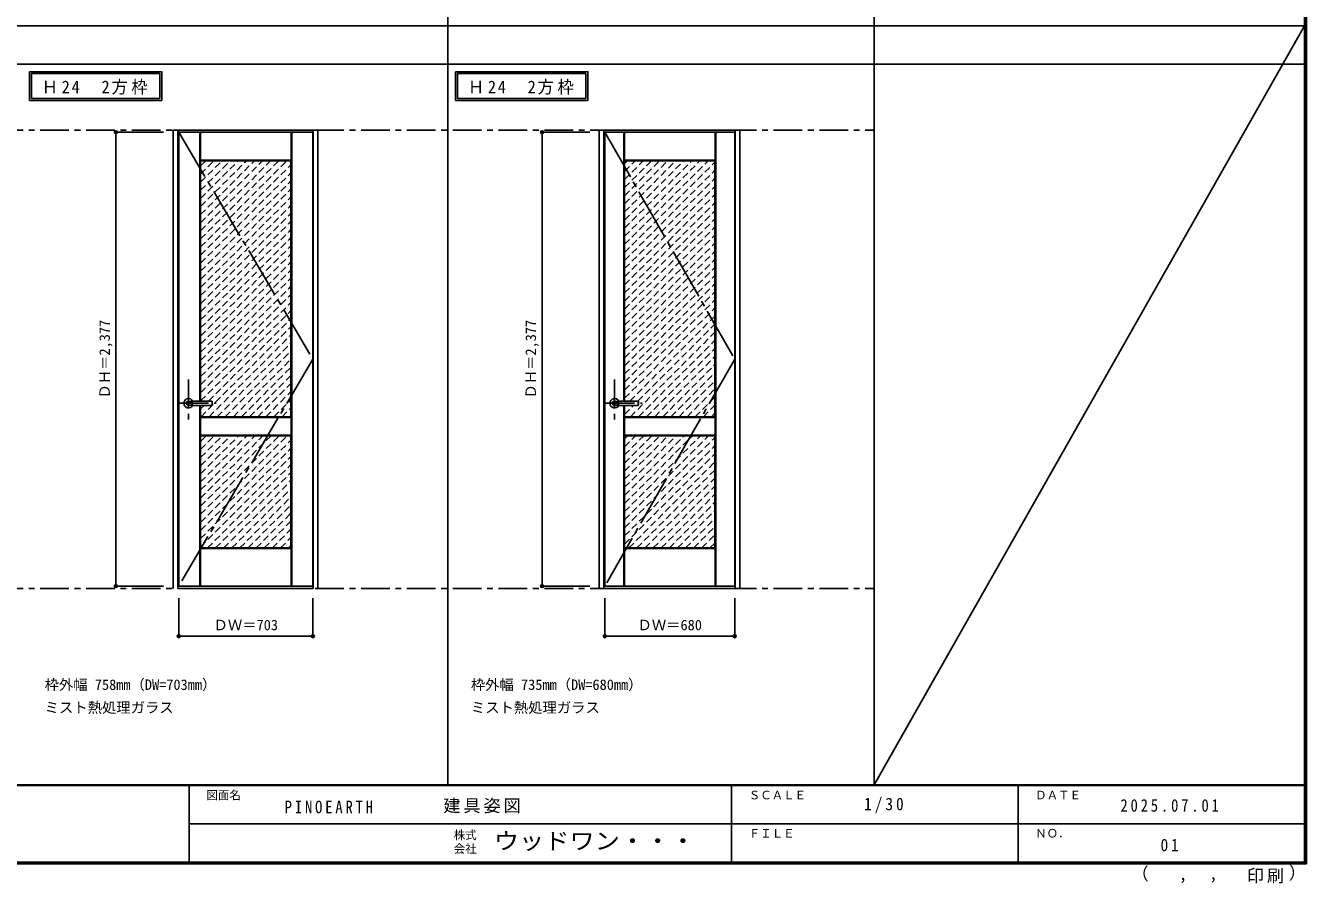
# Model space of a CAD drawing. Units: millimetres, scale not verified. Extents: x -6000 to 5700, y -4307 to 4260.
# Drawn here: x -1007 to 5700, y -4307 to 186 of the extents above; entities that cross this region are included whole.
import ezdxf
from ezdxf.enums import TextEntityAlignment as Align

# ---------------------------------------------------------------- set-up
doc = ezdxf.new("R2010")
doc.units = ezdxf.units.MM
doc.header["$LTSCALE"] = 30
doc.header["$PDMODE"] = 32
doc.header["$PDSIZE"] = 15
for name, pattern in [('CHAIN1', [8, 5, -1, 1, -1]), ('CHAIN2', [12, 9, -1, 1, -1]), ('DASHED1', [1.8, 1.2, -0.6])]:
    doc.linetypes.add(name, pattern=pattern)
for name, color, linetype in [('0-1_通り芯', 4, 'CHAIN1'), ('0-2_扉', 3, 'Continuous'), ('0-3_仕上げ', 7, 'Continuous'), ('0-4_枠', 3, 'Continuous'), ('0-5_レバー', 3, 'Continuous'), ('0-7_', 7, 'CHAIN2'), ('0-A_文字', 7, 'Continuous'), ('0-B_寸法', 7, 'Continuous'), ('0-C_ハッチ', 4, 'DASHED1'), ('F-1_枠', 6, 'Continuous'), ('F-A_文字', 7, 'Continuous')]:
    doc.layers.add(name, color=color, linetype=linetype)
doc.styles.add('ＭＳ ゴシック', font='')
doc.styles.get('ＭＳ ゴシック').set_extended_font_data('MS Gothic')

msp = doc.modelspace()

# ---------------------------------------------------------------- linework, layer by layer
at = {"layer": '0-1_通り芯', "color": 7}
for p, q in [((-5490, -362.5), (3436.4, -362.5)), ((-5490, -2762.5), (3436.4, -2762.5))]:
    msp.add_line(p, q, dxfattribs=at)
at = {"layer": '0-1_通り芯'}
for p, q in [((-154.2, -1668), (-154.2, -1878)), ((2077.4, -1668), (2077.4, -1878)), ((-199.2, -1792), (-9.2, -1792)), ((2032.4, -1792), (2222.4, -1792))]:
    msp.add_line(p, q, dxfattribs=at)
at = {"layer": '0-2_扉'}
for p, q in [((-205.2, -372.5), (497.8, -372.5)), ((-205.2, -2749.5), (-205.2, -372.5)), ((497.8, -2749.5), (497.8, -372.5)), ((2026.4, -372.5), (2706.4, -372.5)), ((2026.4, -2749.5), (2026.4, -372.5)), ((2706.4, -2749.5), (2706.4, -372.5)), ((-205.2, -2749.5), (497.8, -2749.5)), ((2026.4, -2749.5), (2706.4, -2749.5))]:
    msp.add_line(p, q, dxfattribs=at)
at = {"layer": '0-3_仕上げ'}
for p, q in [((-94.2, -1780.5), (-94.2, -372.5)), ((-91.2, -518.5), (-91.2, -372.5)), ((383.8, -518.5), (383.8, -372.5)), ((386.8, -2749.5), (386.8, -372.5)), ((2125.9, -1780.5), (2125.9, -372.5)), ((2127.4, -520), (2127.4, -372.5)), ((2128.9, -518.5), (2128.9, -372.5)), ((2603.9, -518.5), (2603.9, -372.5)), ((2606.9, -2749.5), (2606.9, -372.5)), ((-91.2, -518.5), (-92.7, -520)), ((383.8, -518.5), (-91.2, -518.5)), ((383.8, -518.5), (385.3, -520)), ((2128.9, -518.5), (2127.4, -520)), ((2129.9, -522.5), (2127.4, -520)), ((2128.9, -518.5), (2603.9, -518.5)), ((2603.9, -518.5), (2605.4, -520)), ((-94.2, -2749.5), (-94.2, -1803.5)), ((2125.9, -2749.5), (2125.9, -1803.5)), ((-91.2, -1866.5), (-92.7, -1865)), ((-91.2, -1958.5), (-91.2, -1866.5)), ((383.8, -1866.5), (-91.2, -1866.5)), ((382.8, -1862.5), (385.3, -1865)), ((383.8, -1866.5), (385.3, -1865)), ((383.8, -1958.5), (383.8, -1866.5)), ((385.3, -1960), (385.3, -1865)), ((2127.4, -1960), (2127.4, -1865)), ((2128.9, -1958.5), (2128.9, -1866.5)), ((2602.9, -1862.5), (2605.4, -1865)), ((2603.9, -1866.5), (2605.4, -1865)), ((2603.9, -1958.5), (2603.9, -1866.5)), ((2605.4, -1960), (2605.4, -1865)), ((-91.2, -1958.5), (-92.7, -1960)), ((-91.2, -1958.5), (383.8, -1958.5)), ((2128.9, -1958.5), (2127.4, -1960)), ((2129.9, -1962.5), (2127.4, -1960)), ((2128.9, -1958.5), (2603.9, -1958.5)), ((2605.4, -1960), (2602.9, -1962.5)), ((2603.9, -1958.5), (2605.4, -1960)), ((-90.2, -2549.5), (-92.7, -2552)), ((-91.2, -2553.5), (-92.7, -2552)), ((-92.7, -2749.5), (-92.7, -2552)), ((-91.2, -2749.5), (-91.2, -2553.5)), ((-91.2, -2553.5), (383.8, -2553.5)), ((382.8, -2549.5), (385.3, -2552)), ((383.8, -2553.5), (385.3, -2552)), ((383.8, -2749.5), (383.8, -2553.5)), ((385.3, -2749.5), (385.3, -2552)), ((2129.9, -2549.5), (2127.4, -2552)), ((2128.9, -2553.5), (2127.4, -2552)), ((2127.4, -2749.5), (2127.4, -2552)), ((2128.9, -2749.5), (2128.9, -2553.5)), ((2602.9, -2549.5), (2605.4, -2552)), ((2603.9, -2749.5), (2603.9, -2553.5)), ((2605.4, -2749.5), (2605.4, -2552))]:
    msp.add_line(p, q, dxfattribs=at)
at = {"layer": '0-3_仕上げ', "color": 3}
for p, q in [((382.8, -522.5), (-90.2, -522.5)), ((-90.2, -1780.5), (-90.2, -522.5)), ((382.8, -1862.5), (382.8, -522.5)), ((2602.9, -522.5), (2129.9, -522.5)), ((2129.9, -1780.5), (2129.9, -522.5)), ((2602.9, -1862.5), (2602.9, -522.5)), ((-90.2, -1862.5), (-90.2, -1803.5)), ((2129.9, -1862.5), (2129.9, -1803.5)), ((382.8, -1862.5), (-90.2, -1862.5)), ((2602.9, -1862.5), (2129.9, -1862.5)), ((-90.2, -1962.5), (382.8, -1962.5)), ((-90.2, -2549.5), (-90.2, -1962.5)), ((382.8, -2549.5), (382.8, -1962.5)), ((2129.9, -1962.5), (2602.9, -1962.5)), ((2129.9, -2549.5), (2129.9, -1962.5)), ((2602.9, -2549.5), (2602.9, -1962.5)), ((-90.2, -2549.5), (382.8, -2549.5)), ((2129.9, -2549.5), (2602.9, -2549.5))]:
    msp.add_line(p, q, dxfattribs=at)
at = {"layer": '0-3_仕上げ'}
for points in [[(-90.2, -522.5), (-92.7, -520), (-92.7, -372.5)], [(382.8, -522.5), (385.3, -520), (385.3, -372.5)], [(2602.9, -522.5), (2605.4, -520), (2605.4, -372.5)], [(-90.2, -1962.5), (-92.7, -1960), (-92.7, -1865), (-90.2, -1862.5)], [(2603.9, -1866.5), (2128.9, -1866.5), (2127.4, -1865), (2129.9, -1862.5)], [(383.8, -1958.5), (385.3, -1960), (382.8, -1962.5)], [(2128.9, -2553.5), (2603.9, -2553.5), (2605.4, -2552)]]:
    msp.add_lwpolyline(points, dxfattribs=at)
at = {"layer": '0-4_枠'}
for p, q in [((-234.2, -362.5), (523.8, -362.5)), ((-234.2, -2762.5), (-234.2, -362.5)), ((-210.2, -2762.5), (-210.2, -362.5)), ((499.8, -2762.5), (499.8, -362.5)), ((523.8, -2762.5), (523.8, -362.5)), ((1997.4, -362.5), (2732.4, -362.5)), ((1997.4, -2762.5), (1997.4, -362.5)), ((2021.4, -2762.5), (2021.4, -362.5)), ((2708.4, -2762.5), (2708.4, -362.5)), ((2732.4, -2762.5), (2732.4, -362.5)), ((-210.2, -2762.5), (499.8, -2762.5)), ((2021.4, -2762.5), (2708.4, -2762.5))]:
    msp.add_line(p, q, dxfattribs=at)
at = {"layer": '0-5_レバー'}
for p, q in [((-154.2, -1782.5), (-135.2, -1782.5)), ((-154.2, -1801.5), (-135.2, -1801.5)), ((-135.2, -1781.5), (-134.2, -1780.5)), ((-135.2, -1802.5), (-135.2, -1781.5)), ((-135.2, -1802.5), (-134.2, -1803.5)), ((-134.2, -1780.5), (-30.2, -1780.5)), ((-30.2, -1803.5), (-134.2, -1803.5)), ((-29.2, -1781.5), (-30.2, -1780.5)), ((-29.2, -1802.5), (-30.2, -1803.5)), ((-29.2, -1802.5), (-29.2, -1781.5)), ((2077.4, -1782.5), (2096.4, -1782.5)), ((2077.4, -1801.5), (2096.4, -1801.5)), ((2096.4, -1781.5), (2097.4, -1780.5)), ((2096.4, -1802.5), (2096.4, -1781.5)), ((2096.4, -1802.5), (2097.4, -1803.5)), ((2097.4, -1780.5), (2201.4, -1780.5)), ((2201.4, -1803.5), (2097.4, -1803.5)), ((2202.4, -1781.5), (2201.4, -1780.5)), ((2202.4, -1802.5), (2201.4, -1803.5)), ((2202.4, -1802.5), (2202.4, -1781.5))]:
    msp.add_line(p, q, dxfattribs=at)
at = {"layer": '0-5_レバー', "color": 4}
for p, q in [((-134.2, -1803.5), (-134.2, -1780.5)), ((-30.2, -1780.5), (-30.2, -1803.5)), ((2097.4, -1803.5), (2097.4, -1780.5)), ((2201.4, -1780.5), (2201.4, -1803.5))]:
    msp.add_line(p, q, dxfattribs=at)
for centre, radius, start, end in [((-154.2, -1792), 24.55, 27.93255, 332.06745), ((-154.2, -1792), 11, 59.72736, 300.27264), ((2077.4, -1792), 24.55, 27.93255, 332.06745), ((2077.4, -1792), 11, 59.72736, 300.27264)]:
    msp.add_arc(centre, radius, start, end, dxfattribs=at)
at = {"layer": '0-5_レバー'}
for centre in [(-154.2, -1792), (2077.4, -1792)]:
    msp.add_arc(centre, 9.5, 90, 270, dxfattribs=at)
at = {"layer": '0-7_'}
for p, q in [((-205.2, -372.5), (497.8, -1561)), ((2026.4, -372.5), (2706.4, -1561)), ((497.8, -1561), (-205.2, -2749.5)), ((2706.4, -1561), (2026.4, -2749.5))]:
    msp.add_line(p, q, dxfattribs=at)
at = {"layer": '0-A_文字'}
for p, q in [((-986.8, -55.5), (-986.8, -205.5)), ((-976.8, -65.5), (-976.8, -195.5)), ((-976.8, -65.5), (-304.18, -65.5)), ((-304.18, -65.5), (-304.18, -195.5)), ((1244.8, -55.5), (1244.8, -205.5)), ((1254.8, -65.5), (1254.8, -195.5)), ((1254.8, -65.5), (1927.42, -65.5)), ((1927.42, -65.5), (1927.42, -195.5)), ((-976.8, -195.5), (-304.18, -195.5)), ((1254.8, -195.5), (1927.42, -195.5)), ((-986.8, -205.5), (-294.18, -205.5)), ((1244.8, -205.5), (1937.42, -205.5))]:
    msp.add_line(p, q, dxfattribs=at)
for points in [[(-986.8, -55.5), (-294.18, -55.5), (-294.18, -205.5)], [(1244.8, -55.5), (1937.42, -55.5), (1937.42, -205.5)]]:
    msp.add_lwpolyline(points, dxfattribs=at)
at = {"layer": '0-B_寸法', "color": 4}
for p, q in [((-534.2, -372.5), (-284.2, -372.5)), ((-534.2, -372.5), (-534.2, -2749.5)), ((1697.4, -372.5), (1947.4, -372.5)), ((1697.4, -372.5), (1697.4, -2749.5)), ((-534.2, -2749.5), (-284.2, -2749.5)), ((1697.4, -2749.5), (1947.4, -2749.5)), ((-205.2, -3012.5), (-205.2, -2812.5)), ((497.8, -3012.5), (497.8, -2812.5)), ((2026.4, -3012.5), (2026.4, -2812.5)), ((2706.4, -3012.5), (2706.4, -2812.5)), ((-205.2, -3012.5), (497.8, -3012.5)), ((2026.4, -3012.5), (2706.4, -3012.5))]:
    msp.add_line(p, q, dxfattribs=at)
at = {"layer": '0-B_寸法'}
for p in [(-534.2, -372.5), (1697.4, -372.5), (-534.2, -2749.5), (1697.4, -2749.5), (-205.2, -3012.5), (497.8, -3012.5), (2026.4, -3012.5), (2706.4, -3012.5)]:
    msp.add_point(p, dxfattribs=at)
at = {"layer": '0-C_ハッチ'}
for p, q in [((-90.2, -931.01), (318.31, -522.5)), ((-90.2, -973.44), (360.74, -522.5)), ((-90.2, -549.18), (-63.52, -522.5)), ((-90.2, -888.59), (275.89, -522.5)), ((-90.2, -846.16), (233.46, -522.5)), ((-90.2, -803.73), (191.03, -522.5)), ((-90.2, -761.31), (148.61, -522.5)), ((-90.2, -718.88), (106.18, -522.5)), ((-90.2, -676.46), (63.76, -522.5)), ((-90.2, -634.03), (21.33, -522.5)), ((-90.2, -591.6), (-21.1, -522.5)), ((2129.9, -959.51), (2566.91, -522.5)), ((2129.9, -917.09), (2524.49, -522.5)), ((2129.9, -535.25), (2142.65, -522.5)), ((2129.9, -874.66), (2482.06, -522.5)), ((2129.9, -832.23), (2439.63, -522.5)), ((2129.9, -789.81), (2397.21, -522.5)), ((2129.9, -747.38), (2354.78, -522.5)), ((2129.9, -704.95), (2312.35, -522.5)), ((2129.9, -662.53), (2269.93, -522.5)), ((2129.9, -620.1), (2227.5, -522.5)), ((2129.9, -577.68), (2185.08, -522.5)), ((2129.9, -1001.94), (2602.9, -528.94)), ((-90.2, -1015.87), (382.8, -542.87)), ((-90.2, -1058.29), (382.8, -585.29)), ((2129.9, -1044.37), (2602.9, -571.37)), ((-90.2, -1100.72), (382.8, -627.72)), ((-90.2, -1143.15), (382.8, -670.15)), ((2129.9, -1086.79), (2602.9, -613.79)), ((2129.9, -1129.22), (2602.9, -656.22)), ((-90.2, -1185.57), (382.8, -712.57)), ((2129.9, -1171.65), (2602.9, -698.65)), ((-90.2, -1228), (382.8, -755)), ((-90.2, -1270.42), (382.8, -797.42)), ((2129.9, -1214.07), (2602.9, -741.07)), ((2129.9, -1256.5), (2602.9, -783.5)), ((-90.2, -1312.85), (382.8, -839.85)), ((2129.9, -1298.92), (2602.9, -825.92)), ((2129.9, -1341.35), (2602.9, -868.35)), ((-90.2, -1355.28), (382.8, -882.28)), ((-90.2, -1397.7), (382.8, -924.7)), ((2129.9, -1383.78), (2602.9, -910.78)), ((-90.2, -1440.13), (382.8, -967.13)), ((2129.9, -1426.2), (2602.9, -953.2)), ((2129.9, -1468.63), (2602.9, -995.63)), ((-90.2, -1482.56), (382.8, -1009.56)), ((-90.2, -1524.98), (382.8, -1051.98)), ((2129.9, -1511.06), (2602.9, -1038.06)), ((-90.2, -1567.41), (382.8, -1094.41)), ((-90.2, -1609.84), (382.8, -1136.84)), ((2129.9, -1553.48), (2602.9, -1080.48)), ((2129.9, -1595.91), (2602.9, -1122.91)), ((-90.2, -1652.26), (382.8, -1179.26)), ((2129.9, -1638.34), (2602.9, -1165.34)), ((-90.2, -1694.69), (382.8, -1221.69)), ((-90.2, -1737.12), (382.8, -1264.12)), ((2129.9, -1680.76), (2602.9, -1207.76)), ((2129.9, -1723.19), (2602.9, -1250.19)), ((-90.2, -1779.54), (382.8, -1306.54)), ((2129.9, -1765.61), (2602.9, -1292.61)), ((2157.44, -1780.5), (2602.9, -1335.04)), ((-88.31, -1862.5), (382.8, -1391.39)), ((-48.73, -1780.5), (382.8, -1348.97)), ((2199.87, -1780.5), (2602.9, -1377.47)), ((-45.88, -1862.5), (382.8, -1433.82)), ((2160.29, -1862.5), (2602.9, -1419.89)), ((2202.72, -1862.5), (2602.9, -1462.32)), ((-3.45, -1862.5), (382.8, -1476.25)), ((38.97, -1862.5), (382.8, -1518.67)), ((2245.15, -1862.5), (2602.9, -1504.75)), ((81.4, -1862.5), (382.8, -1561.1)), ((123.83, -1862.5), (382.8, -1603.53)), ((2287.57, -1862.5), (2602.9, -1547.17)), ((2330, -1862.5), (2602.9, -1589.6)), ((166.25, -1862.5), (382.8, -1645.95)), ((2372.43, -1862.5), (2602.9, -1632.03)), ((2414.85, -1862.5), (2602.9, -1674.45)), ((208.68, -1862.5), (382.8, -1688.38)), ((251.11, -1862.5), (382.8, -1730.81)), ((2457.28, -1862.5), (2602.9, -1716.88)), ((-90.2, -1821.97), (-71.73, -1803.5)), ((293.53, -1862.5), (382.8, -1773.23)), ((2129.9, -1850.47), (2176.87, -1803.5)), ((2129.9, -1808.04), (2134.44, -1803.5)), ((2499.71, -1862.5), (2602.9, -1759.31)), ((2542.13, -1862.5), (2602.9, -1801.73)), ((335.96, -1862.5), (382.8, -1815.66)), ((378.38, -1862.5), (382.8, -1858.09)), ((2584.56, -1862.5), (2602.9, -1844.16)), ((-90.2, -2415.94), (363.24, -1962.5)), ((-90.2, -2373.51), (320.81, -1962.5)), ((-90.2, -2331.09), (278.38, -1962.5)), ((-90.2, -2288.66), (235.96, -1962.5)), ((-90.2, -2246.23), (193.53, -1962.5)), ((-90.2, -2203.81), (151.11, -1962.5)), ((-90.2, -2161.38), (108.68, -1962.5)), ((-90.2, -2118.95), (66.25, -1962.5)), ((-90.2, -2076.53), (23.83, -1962.5)), ((-90.2, -2034.1), (-18.6, -1962.5)), ((-90.2, -1991.67), (-61.03, -1962.5)), ((-90.2, -2458.36), (382.8, -1985.36)), ((2129.9, -2402.01), (2569.41, -1962.5)), ((2129.9, -2359.58), (2526.98, -1962.5)), ((2129.9, -2317.16), (2484.56, -1962.5)), ((2129.9, -2274.73), (2442.13, -1962.5)), ((2129.9, -2232.31), (2399.71, -1962.5)), ((2129.9, -2189.88), (2357.28, -1962.5)), ((2129.9, -2147.45), (2314.85, -1962.5)), ((2129.9, -2105.03), (2272.43, -1962.5)), ((2129.9, -2062.6), (2230, -1962.5)), ((2129.9, -2020.17), (2187.57, -1962.5)), ((2129.9, -1977.75), (2145.15, -1962.5)), ((2129.9, -2444.44), (2602.9, -1971.44)), ((-90.2, -2500.79), (382.8, -2027.79)), ((-90.2, -2543.22), (382.8, -2070.22)), ((2129.9, -2486.86), (2602.9, -2013.86)), ((2129.9, -2529.29), (2602.9, -2056.29)), ((-54.06, -2549.5), (382.8, -2112.64)), ((2152.12, -2549.5), (2602.9, -2098.72)), ((2194.54, -2549.5), (2602.9, -2141.14)), ((-11.63, -2549.5), (382.8, -2155.07)), ((30.8, -2549.5), (382.8, -2197.5)), ((2236.97, -2549.5), (2602.9, -2183.57)), ((73.22, -2549.5), (382.8, -2239.92)), ((2279.4, -2549.5), (2602.9, -2226)), ((2321.82, -2549.5), (2602.9, -2268.42)), ((115.65, -2549.5), (382.8, -2282.35)), ((158.08, -2549.5), (382.8, -2324.78)), ((2364.25, -2549.5), (2602.9, -2310.85)), ((200.5, -2549.5), (382.8, -2367.2)), ((242.93, -2549.5), (382.8, -2409.63)), ((2406.68, -2549.5), (2602.9, -2353.27)), ((2449.1, -2549.5), (2602.9, -2395.7)), ((285.35, -2549.5), (382.8, -2452.05)), ((2491.53, -2549.5), (2602.9, -2438.13)), ((2533.95, -2549.5), (2602.9, -2480.55)), ((327.78, -2549.5), (382.8, -2494.48)), ((370.21, -2549.5), (382.8, -2536.91)), ((2576.38, -2549.5), (2602.9, -2522.98))]:
    msp.add_line(p, q, dxfattribs=at)
at = {"layer": 'F-1_枠'}
for p, q in [((1204.8, 4175), (1204.8, -3790)), ((3436.4, 4175), (3436.4, -3790)), ((5690, 4175), (5690, -4205)), ((5695, 4175), (5695, -4205)), ((5700, 4175), (5700, -4205)), ((-6000, 184.5), (5700, 184.5)), ((-6000, -15.5), (5700, -15.5)), ((5700, -3790), (-6000, -3790)), ((5700, -3795), (-6000, -3795)), ((-150, -3795), (-150, -4195)), ((2690, -3795), (2690, -4195)), ((4190, -3795), (4190, -4195)), ((-150, -3995), (5690, -3995.01)), ((5700, -4195), (-6000, -4195)), ((5700, -4200), (-6000, -4200)), ((5700, -4205), (-6000, -4205))]:
    msp.add_line(p, q, dxfattribs=at)
at = {"layer": 'F-A_文字'}
msp.add_line((5690, 184.5), (3436.4, -3790), dxfattribs=at)

# ---------------------------------------------------------------- texts
at = {"layer": '0-A_文字', "style": 'ＭＳ ゴシック'}
for s, p in [('枠外幅 758mm（DW=703mm）', (-906.8, -3310)), ('枠外幅 735mm（DW=680mm）', (1324.8, -3310)), ('ミスト熱処理ガラス', (-906.8, -3430)), ('ミスト熱処理ガラス', (1324.8, -3430))]:
    msp.add_text(s, height=54.99, dxfattribs=at).set_placement(p, align=Align.BOTTOM_LEFT)
at = {"layer": '0-A_文字', "char_height": 65.98, "attachment_point": 7, "style": 'ＭＳ ゴシック'}
for insert in [(-922.14, -175.5), (1309.46, -175.5)]:
    msp.add_mtext('\\T1.22;\\W0.95;Ｈ24\u30002方枠', dxfattribs=dict(at, insert=insert))
at = {"layer": '0-B_寸法', "style": 'ＭＳ ゴシック'}
for p in [(-549.2, -1767.25), (1682.4, -1767.25)]:
    msp.add_text('ＤＨ＝2,377', height=54.99, rotation=90, dxfattribs=at).set_placement(p, align=Align.BOTTOM_LEFT)
for s, p in [('ＤＷ＝703', (-22.45, -2997.5)), ('ＤＷ＝680', (2197.65, -2997.5))]:
    msp.add_text(s, height=54.99, dxfattribs=at).set_placement(p, align=Align.BOTTOM_LEFT)
at = {"layer": 'F-A_文字', "style": 'ＭＳ ゴシック'}
for s, height, p in [('図面名', 43.99, (-60, -3880)), ('ＳＣＡＬＥ', 43.99, (2780, -3880)), ('ＤＡＴＥ', 43.99, (4280, -3880)), ('ＦＩＬＥ', 43.99, (2780, -4080)), ('ＮＯ．', 43.99, (4280, -4080)), ('株式', 43.99, (1235, -4089)), ('会社', 43.99, (1235, -4161)), ('（', 65.98, (4784.03, -4308.31)), ('）', 65.98, (5608.4, -4304.13)), (',', 65.98, (5031.28, -4308.31)), (',', 65.98, (5190.2, -4305.53))]:
    msp.add_text(s, height=height, dxfattribs=at).set_placement(p, align=Align.BOTTOM_LEFT)
at = {"layer": 'F-A_文字', "style": 'ＭＳ ゴシック', "width": 1.1}
msp.add_text('ウッドワン・・・', height=87.98, dxfattribs=at).set_placement((1445, -4155), align=Align.BOTTOM_LEFT)
at = {"layer": 'F-A_文字', "char_height": 65.98, "attachment_point": 7, "style": 'ＭＳ ゴシック'}
for s, insert in [('\\T1.39;\\W0.85;PINOEARTH', (350, -3940.79)), ('\\T1.17;建具姿図', (1180.42, -3940)), ('\\T1.38;\\W0.9;1/30', (3383.75, -3940)), ('\\T1.39;\\W0.85;2025.07.01', (4726.25, -3932.5)), ('\\T1.36;\\W0.9;01', (4936.25, -4140)), ('\\T1.17;印刷', (5388.15, -4306.92))]:
    msp.add_mtext(s, dxfattribs=dict(at, insert=insert))

doc.saveas('drawing.dxf')
